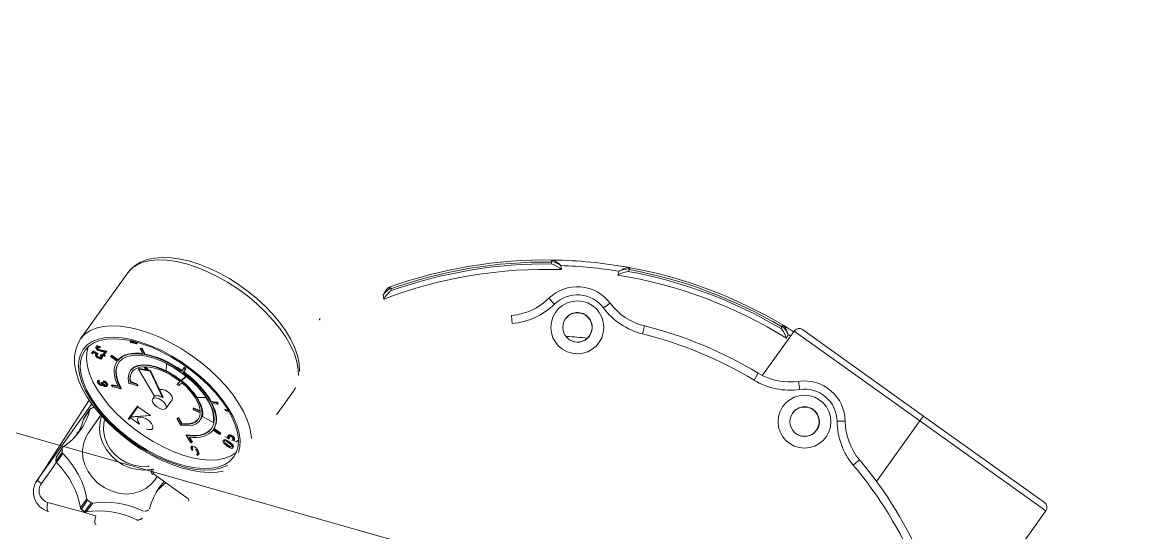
# Model space of a CAD drawing. Header units: millimetres. Extents: x -11451263 to 11578383104, y -507 to 1450429.
# Drawn here: x 12076457.5 to 12076758.8, y 1108247.4 to 1108386.6 of the extents above; entities that cross this region are included whole.
import ezdxf

# ---------------------------------------------------------------- set-up
doc = ezdxf.new("R2010")
doc.units = ezdxf.units.MM
doc.header["$MEASUREMENT"] = 0
doc.layers.get('0').update_dxf_attribs({"linetype": 'CONTINUOUS', "lineweight": 13})
doc.layers.get('Defpoints').update_dxf_attribs({"color": 5, "linetype": 'CONTINUOUS', "lineweight": 13})
doc.layers.add('DO DIEN TICH THONG THUY', color=141, linetype='CONTINUOUS', lineweight=13)
doc.layers.add('SPE-MEP-Plumbing', color=90, linetype='CONTINUOUS', lineweight=0)

# ---------------------------------------------------------------- blocks, each defined once
blk = doc.blocks.new('binh loc cat (bang)')
for p, q in [((304.54, 29.74), (304.7, 30.16)), ((304.7, 30.16), (304.88, 30.56)), ((304.88, 30.56), (305.08, 30.91)), ((305.08, 30.91), (305.29, 31.21)), ((305.29, 31.21), (305.5, 31.45)), ((305.5, 31.45), (305.7, 31.61)), ((305.7, 31.61), (305.88, 31.69)), ((305.88, 31.69), (306.04, 31.68)), ((313.31, 26.54), (304.54, 29.74)), ((298.67, 27.07), (297.51, 0.53)), ((298.6, 26.46), (298.62, 26.49)), ((298.6, 0.93), (298.6, 26.46)), ((298.62, 26.49), (298.7, 26.51)), ((298.7, 26.51), (298.83, 26.53)), ((298.83, 26.53), (299, 26.55)), ((299, 26.55), (299.22, 26.56)), ((299.22, 26.56), (299.47, 26.58)), ((299.47, 26.58), (299.76, 26.59)), ((299.76, 26.59), (300.07, 26.6)), ((300.07, 26.6), (300.06, 22.17)), ((311.37, 24.62), (310, 23.56)), ((312.63, 25.78), (311.37, 24.62)), ((312.58, 22.81), (312.63, 25.78)), ((312.64, 25.82), (312.63, 25.78)), ((312.67, 25.81), (312.63, 25.78)), ((312.66, 25.85), (312.64, 25.82)), ((312.72, 25.85), (312.67, 25.81)), ((312.76, 25.87), (312.72, 25.85)), ((312.81, 25.9), (312.76, 25.87)), ((312.87, 25.91), (312.81, 25.9)), ((312.92, 25.93), (312.87, 25.91)), ((312.98, 25.94), (312.92, 25.93)), ((313.03, 25.94), (312.98, 25.94)), ((313.03, 25.94), (312.98, 22.98)), ((313.03, 26.01), (313.03, 25.98)), ((313.04, 26.01), (313.03, 26.01)), ((313.03, 25.98), (313.03, 25.94)), ((313.17, 25.95), (313.03, 25.94)), ((314.1, 26.01), (313.04, 26.01)), ((313.3, 25.95), (313.17, 25.95)), ((313.44, 25.95), (313.3, 25.95)), ((317.23, 25.11), (313.31, 26.54)), ((313.57, 25.95), (313.44, 25.95)), ((313.7, 25.95), (313.57, 25.95)), ((313.84, 25.95), (313.7, 25.95)), ((313.97, 25.95), (313.84, 25.95)), ((314.11, 25.94), (313.97, 25.95)), ((314.1, 26.01), (314.1, 25.98)), ((314.1, 26.01), (314.1, 26.01)), ((314.1, 25.98), (314.11, 25.94)), ((314.16, 25.94), (314.11, 25.94)), ((314.16, 22.98), (314.11, 25.94)), ((314.22, 25.93), (314.16, 25.94)), ((314.27, 25.91), (314.22, 25.93)), ((314.32, 25.9), (314.27, 25.91)), ((314.37, 25.87), (314.32, 25.9)), ((314.42, 25.85), (314.37, 25.87)), ((314.47, 25.81), (314.42, 25.85)), ((314.5, 25.78), (314.47, 25.81)), ((314.48, 25.85), (314.5, 25.82)), ((314.5, 25.82), (314.5, 25.78)), ((315.77, 24.62), (314.5, 25.78)), ((314.5, 25.78), (314.56, 22.81)), ((317.14, 23.56), (315.77, 24.62)), ((317.23, 25.11), (317.39, 25.53)), ((317.39, 25.53), (317.57, 25.93)), ((317.57, 25.93), (317.77, 26.29)), ((317.77, 26.29), (317.98, 26.59)), ((317.98, 26.59), (318.19, 26.83)), ((318.19, 26.83), (318.39, 26.99)), ((318.39, 26.99), (318.57, 27.06)), ((318.57, 27.06), (318.73, 27.06)), ((300.06, 22.17), (300.06, 19.57)), ((306.98, 21.75), (305.36, 21.01)), ((308.53, 22.6), (306.98, 21.75)), ((310, 23.56), (308.53, 22.6)), ((309.95, 20.59), (311.32, 21.65)), ((311.32, 21.65), (312.58, 22.81)), ((312.98, 22.98), (313.13, 22.98)), ((313.13, 22.98), (313.28, 22.98)), ((313.28, 22.98), (313.42, 22.99)), ((313.42, 22.99), (313.57, 22.99)), ((313.57, 22.99), (313.72, 22.99)), ((313.72, 22.99), (313.86, 22.98)), ((313.86, 22.98), (314.01, 22.98)), ((314.01, 22.98), (314.16, 22.98)), ((315.82, 21.65), (314.56, 22.81)), ((317.19, 20.59), (315.82, 21.65)), ((318.6, 22.6), (317.14, 23.56)), ((320.15, 21.75), (318.6, 22.6)), ((321.78, 21.01), (320.15, 21.75)), ((299.17, 18.29), (299.05, 15.25)), ((299.23, 18.51), (299.12, 15.46)), ((299.18, 18.37), (299.17, 18.32)), ((299.17, 18.32), (299.17, 18.29)), ((299.19, 18.41), (299.18, 18.37)), ((299.21, 18.46), (299.19, 18.41)), ((299.23, 18.51), (299.21, 18.46)), ((299.3, 18.61), (299.23, 18.51)), ((299.23, 18.51), (299.24, 18.55)), ((299.24, 18.55), (299.25, 18.57)), ((299.79, 19.37), (299.25, 18.57)), ((299.36, 18.71), (299.3, 18.61)), ((299.43, 18.81), (299.36, 18.71)), ((299.49, 18.91), (299.43, 18.81)), ((299.56, 19.01), (299.49, 18.91)), ((299.63, 19.11), (299.56, 19.01)), ((299.7, 19.21), (299.63, 19.11)), ((299.77, 19.31), (299.7, 19.21)), ((299.7, 16.34), (299.77, 19.31)), ((299.77, 19.31), (299.78, 19.36)), ((299.8, 19.35), (299.77, 19.31)), ((299.78, 19.36), (299.79, 19.37)), ((299.84, 19.39), (299.8, 19.35)), ((299.88, 19.42), (299.84, 19.39)), ((299.92, 19.45), (299.88, 19.42)), ((299.97, 19.48), (299.92, 19.45)), ((300.02, 19.5), (299.97, 19.48)), ((300.08, 19.52), (300.02, 19.5)), ((300.13, 19.53), (300.07, 16.56)), ((300.13, 19.53), (300.08, 19.52)), ((301.92, 19.9), (300.13, 19.53)), ((300.13, 19.57), (300.14, 19.59)), ((300.13, 19.53), (300.13, 19.57)), ((300.14, 19.59), (300.15, 19.6)), ((303.66, 20.39), (301.92, 19.9)), ((305.36, 21.01), (303.66, 20.39)), ((305.3, 18.04), (306.93, 18.78)), ((306.93, 18.78), (308.48, 19.63)), ((308.48, 19.63), (309.95, 20.59)), ((318.65, 19.63), (317.19, 20.59)), ((320.21, 18.78), (318.65, 19.63)), ((321.84, 18.04), (320.21, 18.78)), ((323.47, 20.39), (321.78, 21.01)), ((325.22, 19.9), (323.47, 20.39)), ((327.01, 19.53), (325.22, 19.9)), ((326.99, 19.6), (327, 19.59)), ((327, 19.59), (327, 19.57)), ((327, 19.57), (327.01, 19.53)), ((327.06, 19.52), (327.01, 19.53)), ((327.11, 19.5), (327.06, 19.52)), ((327.17, 19.48), (327.11, 19.5)), ((327.21, 19.45), (327.17, 19.48)), ((327.26, 19.42), (327.21, 19.45)), ((327.3, 19.39), (327.26, 19.42)), ((327.34, 19.35), (327.3, 19.39)), ((327.37, 19.31), (327.34, 19.35)), ((327.35, 19.37), (327.36, 19.36)), ((327.36, 19.36), (327.37, 19.31)), ((327.44, 19.21), (327.37, 19.31)), ((327.51, 19.11), (327.44, 19.21)), ((327.58, 19.01), (327.51, 19.11)), ((327.65, 18.91), (327.58, 19.01)), ((327.71, 18.81), (327.65, 18.91)), ((327.78, 18.71), (327.71, 18.81)), ((327.84, 18.61), (327.78, 18.71)), ((327.91, 18.51), (327.84, 18.61)), ((327.89, 18.57), (327.9, 18.55)), ((327.9, 18.55), (327.91, 18.51)), ((327.93, 18.46), (327.91, 18.51)), ((327.95, 18.41), (327.93, 18.46)), ((327.96, 18.37), (327.95, 18.41)), ((327.97, 18.32), (327.96, 18.37)), ((327.97, 18.29), (327.97, 18.32)), ((299.61, 13.55), (299.08, 15.08)), ((299.12, 15.46), (299.19, 15.57)), ((299.19, 15.57), (299.26, 15.68)), ((299.26, 15.68), (299.33, 15.79)), ((299.33, 15.79), (299.4, 15.9)), ((299.4, 15.9), (299.47, 16.01)), ((299.47, 16.01), (299.55, 16.12)), ((299.55, 16.12), (299.63, 16.23)), ((299.63, 16.23), (299.7, 16.34)), ((300.07, 16.56), (301.86, 16.92)), ((301.86, 16.92), (303.61, 17.42)), ((303.61, 17.42), (305.3, 18.04)), ((306.71, 15.54), (305.19, 14.28)), ((308.49, 16.52), (306.71, 15.54)), ((310.44, 17.2), (308.49, 16.52)), ((312.51, 17.55), (310.44, 17.2)), ((314.62, 17.55), (312.51, 17.55)), ((316.69, 17.2), (314.62, 17.55)), ((318.65, 16.52), (316.69, 17.2)), ((320.43, 15.54), (318.65, 16.52)), ((321.95, 14.28), (320.43, 15.54)), ((323.53, 17.42), (321.84, 18.04)), ((325.28, 16.92), (323.53, 17.42)), ((327.07, 16.56), (325.28, 16.92)), ((327.43, 16.34), (327.51, 16.23)), ((327.51, 16.23), (327.59, 16.12)), ((327.53, 13.55), (328.06, 15.08)), ((327.59, 16.12), (327.66, 16.01)), ((327.66, 16.01), (327.74, 15.9)), ((327.74, 15.9), (327.81, 15.79)), ((327.81, 15.79), (327.88, 15.68)), ((327.88, 15.68), (327.95, 15.57)), ((327.95, 15.57), (328.02, 15.46)), ((299.99, 11.99), (299.61, 13.55)), ((303.96, 12.79), (303.09, 11.13)), ((305.19, 14.28), (303.96, 12.79)), ((323.18, 12.79), (321.95, 14.28)), ((324.05, 11.13), (323.18, 12.79)), ((327.15, 11.99), (327.53, 13.55)), ((300.21, 10.41), (299.99, 11.99)), ((300.06, 9.96), (300.06, 9.33)), ((300.26, 9.76), (300.1, 8.71)), ((300.29, 8.82), (300.21, 10.41)), ((302.59, 9.35), (302.48, 7.99)), ((303.09, 11.13), (302.59, 9.35)), ((308.96, 8.74), (310.95, 9.33)), ((310.95, 9.33), (313.03, 9.59)), ((313.03, 9.59), (315.14, 9.51)), ((315.14, 9.51), (317.19, 9.08)), ((317.19, 9.08), (319.11, 8.32)), ((324.55, 9.35), (324.05, 11.13)), ((324.66, 7.99), (324.55, 9.35)), ((326.85, 8.82), (326.92, 10.41)), ((327.04, 8.71), (326.87, 9.76)), ((326.92, 10.41), (327.15, 11.99)), ((299.72, 7.15), (299.2, 5.62)), ((300.1, 8.71), (299.72, 7.15)), ((299.99, 5.65), (300.21, 7.23)), ((300.21, 7.23), (300.29, 8.82)), ((302.48, 7.99), (302.48, 2.02)), ((304.24, 5.19), (305.54, 6.63)), ((306.59, 6.18), (305.31, 4.86)), ((305.54, 6.63), (307.13, 7.82)), ((308.13, 7.25), (306.59, 6.18)), ((307.13, 7.82), (308.96, 8.74)), ((309.9, 8.04), (308.13, 7.25)), ((311.8, 8.51), (309.9, 8.04)), ((313.78, 8.64), (311.8, 8.51)), ((315.75, 8.44), (313.78, 8.64)), ((317.63, 7.9), (315.75, 8.44)), ((319.36, 7.04), (317.63, 7.9)), ((319.11, 8.32), (320.82, 7.27)), ((320.85, 5.92), (319.36, 7.04)), ((320.82, 7.27), (322.28, 5.95)), ((322.28, 5.95), (322.44, 6.65)), ((322.44, 6.65), (323.13, 6.94)), ((322.89, 6.4), (322.72, 5.76)), ((323.43, 6.58), (322.89, 6.4)), ((323.13, 6.94), (323.27, 6.84)), ((334.92, 6.66), (323.43, 6.66)), ((324.66, 6.66), (324.66, 7.99)), ((326.92, 7.23), (326.85, 8.82)), ((326.99, 6.66), (326.92, 7.23)), ((327.42, 7.15), (327.04, 8.71)), ((327.57, 6.66), (327.42, 7.15)), ((299.17, 5.48), (299.05, 2.42)), ((299.2, 5.62), (299.08, 2.56)), ((299.08, 2.56), (299.61, 4.09)), ((299.18, 5.58), (299.17, 5.53)), ((299.17, 5.53), (299.17, 5.48)), ((299.2, 5.62), (299.18, 5.58)), ((299.2, 5.62), (299.21, 5.67)), ((299.61, 4.09), (299.99, 5.65)), ((302.75, 2.13), (303.27, 3.57)), ((303.27, 3.57), (304.24, 5.19)), ((304.37, 3.35), (303.98, 2.4)), ((305.31, 4.86), (304.37, 3.35)), ((310.69, 3.16), (307.62, 2.91)), ((313.79, 3.24), (310.69, 3.16)), ((316.88, 3.14), (313.79, 3.24)), ((319.94, 2.86), (316.88, 3.14)), ((320.85, 5.92), (320.89, 5.88)), ((320.89, 5.88), (320.93, 5.85)), ((320.93, 5.85), (320.98, 5.82)), ((320.98, 5.82), (321.03, 5.8)), ((321.03, 5.8), (321.09, 5.79)), ((321.09, 5.79), (321.14, 5.77)), ((321.14, 5.77), (321.2, 5.77)), ((321.2, 5.77), (321.25, 5.76)), ((322.32, 5.91), (322.28, 5.95)), ((322.37, 5.87), (322.32, 5.91)), ((322.42, 5.84), (322.37, 5.87)), ((322.47, 5.81), (322.42, 5.84)), ((322.53, 5.79), (322.47, 5.81)), ((322.59, 5.78), (322.53, 5.79)), ((322.65, 5.77), (322.59, 5.78)), ((322.72, 5.76), (322.65, 5.77)), ((296.44, 0.14), (294.08, -0.96)), ((297.31, 0.02), (294.97, -1.08)), ((299.01, 1.08), (296.44, 0.14)), ((299.9, 0.96), (297.31, 0.02)), ((300.2, 0.73), (297.66, -0.2)), ((301.75, 1.86), (299.01, 1.08)), ((299.19, 2.07), (299.12, 2.18)), ((299.26, 1.96), (299.19, 2.07)), ((299.33, 1.84), (299.26, 1.96)), ((299.4, 1.73), (299.33, 1.84)), ((299.47, 1.62), (299.4, 1.73)), ((299.55, 1.51), (299.47, 1.62)), ((299.63, 1.41), (299.55, 1.51)), ((299.7, 1.3), (299.63, 1.41)), ((302.71, 1.73), (299.9, 0.96)), ((302.94, 1.48), (300.2, 0.73)), ((304.63, 2.47), (301.75, 1.86)), ((305.69, 2.32), (302.71, 1.73)), ((305.86, 2.06), (302.94, 1.48)), ((307.62, 2.91), (304.63, 2.47)), ((308.79, 2.72), (305.69, 2.32)), ((308.89, 2.45), (305.86, 2.06)), ((311.97, 2.92), (308.79, 2.72)), ((312, 2.64), (308.89, 2.45)), ((315.17, 2.92), (311.97, 2.92)), ((315.14, 2.64), (312, 2.64)), ((318.25, 2.45), (315.14, 2.64)), ((318.35, 2.72), (315.17, 2.92)), ((321.28, 2.06), (318.25, 2.45)), ((321.45, 2.32), (318.35, 2.72)), ((322.93, 2.39), (319.94, 2.86)), ((324.2, 1.48), (321.28, 2.06)), ((324.43, 1.73), (321.45, 2.32)), ((325.8, 1.76), (322.93, 2.39)), ((326.94, 0.73), (324.2, 1.48)), ((327.24, 0.96), (324.43, 1.73)), ((328.52, 0.95), (325.8, 1.76)), ((329.48, -0.2), (326.94, 0.73)), ((329.83, 0.02), (327.24, 0.96)), ((331.07, -0.02), (328.52, 0.95)), ((332.17, -1.08), (329.83, 0.02)), ((291.95, -2.22), (290.08, -3.63)), ((292.93, -2.31), (291.21, -3.67)), ((293.38, -2.48), (291.7, -3.8)), ((294.08, -0.96), (291.95, -2.22)), ((294.97, -1.08), (292.93, -2.31)), ((295.38, -1.27), (293.38, -2.48)), ((297.66, -0.2), (295.38, -1.27)), ((300.2, -2.16), (297.66, -3.08)), ((302.94, -1.4), (300.2, -2.16)), ((305.86, -0.82), (302.94, -1.4)), ((308.89, -0.43), (305.86, -0.82)), ((312, -0.24), (308.89, -0.43)), ((309.13, -1.4), (309.13, -5.83)), ((309.3, -1.48), (309.3, -2.09)), ((312.36, -2.09), (309.3, -2.09)), ((313.47, -5.75), (309.3, -2.23)), ((309.3, -2.23), (309.3, -5.75)), ((313.36, -5.75), (309.3, -2.33)), ((311.17, -2.96), (311.1, -3.22)), ((311.17, -2.86), (311.12, -3.36)), ((311.61, -2.42), (311.17, -2.86)), ((311.61, -2.51), (311.17, -2.96)), ((312.36, -2.09), (311.61, -2.42)), ((312.36, -2.19), (311.61, -2.51)), ((315.14, -0.24), (312, -0.24)), ((312.36, -2.09), (312.36, -2.19)), ((315.53, -2.42), (314.78, -2.09)), ((314.78, -2.09), (314.78, -2.19)), ((315.53, -2.51), (314.78, -2.19)), ((318.25, -0.43), (315.14, -0.24)), ((315.97, -2.86), (315.53, -2.42)), ((315.97, -2.96), (315.53, -2.51)), ((316.01, -3.36), (315.97, -2.86)), ((316.04, -3.22), (315.97, -2.96)), ((321.28, -0.82), (318.25, -0.43)), ((324.2, -1.4), (321.28, -0.82)), ((326.94, -2.16), (324.2, -1.4)), ((329.48, -3.08), (326.94, -2.16)), ((331.76, -1.27), (329.48, -0.2)), ((333.39, -1.14), (331.07, -0.02)), ((333.76, -2.48), (331.76, -1.27)), ((334.21, -2.31), (332.17, -1.08)), ((335.47, -2.41), (333.39, -1.14)), ((335.44, -3.8), (333.76, -2.48)), ((335.93, -3.67), (334.21, -2.31)), ((337.25, -3.8), (335.47, -2.41)), ((288.51, -5.18), (287.28, -6.84)), ((290.08, -3.63), (288.51, -5.18)), ((289.85, -5.11), (288.86, -6.64)), ((290.36, -5.22), (289.4, -6.71)), ((291.21, -3.67), (289.85, -5.11)), ((291.7, -3.8), (290.36, -5.22)), ((293.38, -5.36), (291.7, -6.68)), ((295.38, -4.15), (293.38, -5.36)), ((297.66, -3.08), (295.38, -4.15)), ((296.34, -4.94), (296.42, -4.81)), ((296.38, -5.12), (296.34, -4.94)), ((296.34, -4.97), (296.34, -5.21)), ((296.38, -5.31), (296.35, -5.19)), ((296.54, -5.28), (296.38, -5.12)), ((296.54, -5.48), (296.38, -5.31)), ((296.42, -4.81), (296.58, -4.69)), ((296.72, -5.18), (296.54, -5.28)), ((296.54, -5.28), (296.54, -5.48)), ((296.72, -5.38), (296.54, -5.48)), ((296.68, -4.89), (296.63, -5.01)), ((296.63, -5.01), (296.72, -5.18)), ((296.81, -4.79), (296.68, -4.89)), ((296.81, -4.99), (296.68, -5.08)), ((296.72, -5.18), (296.72, -5.38)), ((296.81, -4.79), (296.81, -4.99)), ((297.41, -5.19), (297.67, -4.97)), ((297.64, -5.29), (297.41, -5.19)), ((297.41, -5.19), (297.41, -5.38)), ((297.64, -5.48), (297.41, -5.38)), ((297.57, -5.84), (297.75, -5.74)), ((297.66, -4.78), (297.58, -4.73)), ((297.58, -4.73), (297.58, -4.93)), ((297.64, -5.29), (297.64, -5.48)), ((297.7, -4.84), (297.66, -4.78)), ((297.67, -4.97), (297.7, -4.84)), ((297.75, -5.74), (298.01, -5.79)), ((297.76, -4.63), (297.9, -4.71)), ((297.9, -4.71), (297.98, -4.81)), ((297.98, -4.9), (297.98, -4.98)), ((297.98, -4.98), (298.21, -4.94)), ((297.99, -4.97), (297.99, -4.87)), ((298.01, -5.79), (298.22, -5.8)), ((298.21, -4.94), (298.39, -4.94)), ((298.22, -5.8), (298.5, -5.75)), ((298.39, -4.94), (298.7, -4.99)), ((298.5, -5.75), (298.69, -5.67)), ((298.69, -5.67), (298.86, -5.54)), ((298.7, -4.99), (298.91, -5.06)), ((298.88, -5.27), (298.74, -5.17)), ((298.74, -5.17), (298.74, -5.36)), ((298.86, -5.54), (298.93, -5.39)), ((298.93, -5.39), (298.88, -5.27)), ((298.91, -5.06), (299.15, -5.25)), ((299.11, -5.64), (298.91, -5.78)), ((298.91, -5.78), (298.91, -5.97)), ((299.11, -5.83), (298.91, -5.97)), ((299.21, -5.47), (299.11, -5.64)), ((299.21, -5.66), (299.11, -5.83)), ((299.15, -5.25), (299.21, -5.47)), ((299.2, -5.61), (299.21, -5.66)), ((309.13, -5.83), (309.13, -5.93)), ((309.3, -5.75), (313.47, -5.75)), ((311.12, -3.36), (311.47, -3.83)), ((311.47, -3.83), (312.16, -4.19)), ((312.16, -4.19), (313.07, -4.38)), ((313.07, -4.38), (314.07, -4.38)), ((314.07, -4.38), (314.98, -4.19)), ((314.98, -4.19), (315.67, -3.83)), ((315.67, -3.83), (316.01, -3.36)), ((327.45, -5.26), (327.51, -4.99)), ((327.54, -5.39), (327.45, -5.26)), ((327.45, -5.46), (327.47, -5.38)), ((327.54, -5.59), (327.45, -5.46)), ((327.51, -4.99), (328.16, -4.56)), ((327.7, -5.5), (327.54, -5.39)), ((327.7, -5.7), (327.54, -5.59)), ((327.83, -4.99), (327.76, -5.2)), ((327.76, -5.2), (327.82, -5.31)), ((327.83, -5.19), (327.78, -5.35)), ((327.82, -5.31), (327.94, -5.4)), ((328.35, -4.66), (327.83, -4.99)), ((328.35, -4.85), (327.83, -5.19)), ((328.79, -5.45), (329.18, -5.33)), ((329.18, -5.33), (329.44, -5.22)), ((329.44, -5.22), (329.95, -4.88)), ((331.76, -4.15), (329.48, -3.08)), ((330.27, -4.87), (329.64, -5.32)), ((330.27, -5.07), (329.64, -5.51)), ((329.97, -4.56), (329.85, -4.47)), ((329.97, -4.76), (329.85, -4.67)), ((329.95, -4.88), (330.02, -4.67)), ((330.02, -4.67), (329.97, -4.56)), ((329.98, -4.79), (329.97, -4.76)), ((330.07, -4.36), (330.23, -4.47)), ((330.23, -4.47), (330.32, -4.6)), ((330.32, -4.6), (330.27, -4.87)), ((330.31, -4.88), (330.27, -5.07)), ((333.76, -5.36), (331.76, -4.15)), ((335.44, -6.68), (333.76, -5.36)), ((336.77, -5.22), (335.44, -3.8)), ((337.29, -5.11), (335.93, -3.67)), ((337.74, -6.71), (336.77, -5.22)), ((338.4, -4.96), (337.25, -3.8)), ((338.28, -6.64), (337.29, -5.11)), ((286.42, -8.59), (285.95, -10.36)), ((287.28, -6.84), (286.42, -8.59)), ((288.26, -8.21), (288.06, -9.81)), ((288.86, -6.64), (288.26, -8.21)), ((288.81, -8.25), (288.61, -9.81)), ((289.4, -6.71), (288.81, -8.25)), ((290.36, -8.1), (289.4, -9.59)), ((291.7, -6.68), (290.36, -8.1)), ((299.15, -8.94), (298.55, -9.62)), ((299.68, -9.02), (298.74, -10.19)), ((299.87, -8.29), (299.15, -8.94)), ((300.99, -7.95), (299.68, -9.02)), ((300.99, -8.14), (299.68, -9.22)), ((300.71, -7.67), (299.87, -8.29)), ((300.08, -6.31), (300.48, -6.12)), ((301.66, -7.1), (300.08, -6.31)), ((300.08, -6.31), (300.08, -6.51)), ((301.48, -7.2), (300.08, -6.51)), ((300.48, -6.12), (302.04, -6.89)), ((301.66, -7.1), (300.71, -7.67)), ((302.63, -6.99), (300.99, -7.95)), ((302.63, -7.18), (300.99, -8.14)), ((302.06, -6.88), (302.04, -6.89)), ((302.09, -6.87), (302.06, -6.88)), ((302.11, -6.86), (302.09, -6.87)), ((302.14, -6.84), (302.11, -6.86)), ((302.16, -6.83), (302.14, -6.84)), ((302.19, -6.82), (302.16, -6.83)), ((302.21, -6.81), (302.19, -6.82)), ((302.24, -6.79), (302.21, -6.81)), ((302.63, -6.99), (302.24, -6.79)), ((302.63, -6.99), (302.63, -7.18)), ((312, -9.03), (311.52, -9.39)), ((312.72, -8.79), (312, -9.03)), ((313.57, -8.7), (312.72, -8.79)), ((314.42, -8.79), (313.57, -8.7)), ((315.14, -9.03), (314.42, -8.79)), ((315.62, -9.39), (315.14, -9.03)), ((321.45, -8.6), (319.8, -9.34)), ((320.17, -9.55), (321.83, -8.8)), ((320.17, -9.74), (321.83, -8.99)), ((321.44, -8.59), (321.84, -8.4)), ((321.44, -8.59), (321.44, -8.59)), ((321.44, -8.59), (321.44, -8.59)), ((321.45, -8.6), (321.44, -8.59)), ((321.45, -8.6), (321.45, -8.6)), ((321.45, -8.6), (321.45, -8.6)), ((321.45, -8.6), (321.45, -8.6)), ((321.45, -8.6), (321.45, -8.6)), ((321.45, -8.6), (321.45, -8.6)), ((322.73, -9.37), (321.83, -8.8)), ((322.73, -9.57), (321.83, -8.99)), ((323.21, -9.23), (321.84, -8.4)), ((324.59, -7.03), (324.98, -6.83)), ((326.22, -7.99), (324.59, -7.03)), ((324.59, -7.03), (324.59, -7.22)), ((326.22, -8.19), (324.59, -7.22)), ((324.98, -6.83), (326.63, -6.09)), ((327, -6.3), (325.37, -7.04)), ((326.33, -7.61), (325.37, -7.04)), ((327, -6.49), (325.56, -7.14)), ((327.51, -9.08), (326.22, -7.99)), ((327.51, -9.27), (326.22, -8.19)), ((327.18, -8.22), (326.33, -7.61)), ((326.63, -6.09), (327, -6.3)), ((327.92, -8.87), (327.18, -8.22)), ((328.53, -9.55), (327.92, -8.87)), ((336.77, -8.1), (335.44, -6.68)), ((337.74, -9.59), (336.77, -8.1)), ((338.33, -8.25), (337.74, -6.71)), ((338.47, -7.04), (338.28, -6.64)), ((338.53, -9.81), (338.33, -8.25)), ((285.95, -10.36), (285.84, -11.73)), ((286.03, -13.37), (285.84, -11.73)), ((285.84, -11.73), (285.84, -33.83)), ((288.06, -9.81), (288.26, -11.41)), ((288.26, -11.41), (288.86, -12.98)), ((288.61, -9.81), (288.81, -11.37)), ((288.81, -11.13), (288.78, -11.25)), ((289.4, -9.59), (288.81, -11.13)), ((288.81, -11.37), (289.4, -12.91)), ((290.57, -10.26), (290.88, -10.26)), ((290.57, -10.88), (290.57, -10.26)), ((292.09, -11.04), (290.57, -10.88)), ((290.57, -10.88), (290.57, -11.07)), ((292.09, -11.23), (290.57, -11.07)), ((290.57, -12.19), (290.81, -12.03)), ((290.81, -12.03), (291.08, -11.96)), ((290.88, -10.26), (290.88, -10.77)), ((290.88, -10.77), (291.68, -10.86)), ((291.08, -11.96), (291.39, -11.93)), ((291.62, -10.68), (291.71, -10.47)), ((291.63, -10.76), (291.62, -10.68)), ((291.68, -10.86), (291.63, -10.76)), ((291.71, -10.47), (291.98, -10.3)), ((291.96, -10.58), (291.93, -10.7)), ((291.93, -10.7), (291.99, -10.89)), ((291.96, -10.77), (291.93, -10.89)), ((292.06, -10.47), (291.96, -10.58)), ((292.06, -10.66), (291.96, -10.77)), ((291.98, -10.3), (292.28, -10.22)), ((291.99, -10.89), (292.09, -11.04)), ((292.3, -10.37), (292.06, -10.47)), ((292.3, -10.56), (292.06, -10.66)), ((292.09, -11.04), (292.09, -11.23)), ((292.28, -10.22), (292.61, -10.2)), ((292.6, -10.34), (292.3, -10.37)), ((292.6, -10.53), (292.3, -10.56)), ((292.86, -10.36), (292.6, -10.34)), ((292.6, -10.34), (292.6, -10.53)), ((292.61, -10.2), (293.07, -10.25)), ((292.83, -11.06), (293.07, -11.01)), ((292.83, -11.19), (292.83, -11.06)), ((293.12, -11.15), (292.83, -11.19)), ((292.83, -11.19), (292.83, -11.38)), ((293.12, -11.34), (292.83, -11.38)), ((293.09, -10.42), (292.86, -10.36)), ((293.06, -11.54), (293.19, -11.41)), ((293.06, -11.54), (293.06, -11.74)), ((293.9, -11.72), (293.06, -11.54)), ((293.9, -11.91), (293.06, -11.74)), ((293.07, -10.25), (293.45, -10.39)), ((293.07, -11.01), (293.26, -10.92)), ((293.3, -10.56), (293.09, -10.42)), ((293.38, -11.07), (293.12, -11.15)), ((293.38, -11.26), (293.12, -11.34)), ((293.19, -11.41), (293.99, -11.61)), ((293.26, -10.92), (293.34, -10.82)), ((293.29, -12.62), (293.29, -11.91)), ((293.29, -11.91), (293.6, -11.91)), ((293.37, -10.72), (293.3, -10.56)), ((293.34, -10.82), (293.37, -10.72)), ((293.61, -10.92), (293.38, -11.07)), ((293.61, -11.11), (293.38, -11.26)), ((293.45, -10.39), (293.63, -10.55)), ((293.6, -11.91), (293.6, -12.94)), ((293.68, -10.73), (293.61, -10.92)), ((293.68, -10.92), (293.61, -11.11)), ((293.63, -10.55), (293.68, -10.73)), ((293.99, -11.61), (293.9, -11.72)), ((293.9, -11.72), (293.9, -11.91)), ((293.99, -11.81), (293.9, -11.91)), ((293.99, -11.61), (293.99, -11.81)), ((297.55, -11.8), (297.49, -12.54)), ((297.75, -11.06), (297.55, -11.8)), ((298.08, -10.33), (297.75, -11.06)), ((298.19, -11.42), (298.04, -12.68)), ((298.19, -11.62), (298.04, -12.69)), ((298.55, -9.62), (298.08, -10.33)), ((298.74, -10.19), (298.19, -11.42)), ((298.74, -10.39), (298.19, -11.62)), ((299.68, -9.22), (298.74, -10.39)), ((302.09, -11.51), (301.92, -12.59)), ((302.66, -10.46), (302.09, -11.51)), ((302.52, -12.04), (302.49, -12.77)), ((302.73, -11.32), (302.52, -12.04)), ((302.73, -11.51), (302.52, -12.23)), ((303.6, -9.49), (302.66, -10.46)), ((303.13, -10.62), (302.73, -11.32)), ((303.13, -10.82), (302.73, -11.51)), ((303.71, -9.96), (303.13, -10.62)), ((303.71, -10.15), (303.13, -10.82)), ((311.36, -10.7), (303.5, -14.17)), ((304.08, -9.63), (303.6, -9.49)), ((303.71, -9.96), (305.63, -10.51)), ((303.71, -9.96), (303.71, -10.15)), ((303.71, -10.15), (305.63, -10.71)), ((303.99, -9.7), (303.98, -9.71)), ((305.91, -10.27), (303.98, -9.71)), ((304, -9.69), (303.99, -9.7)), ((304.01, -9.68), (304, -9.69)), ((304.03, -9.67), (304.01, -9.68)), ((304.04, -9.66), (304.03, -9.67)), ((304.05, -9.65), (304.04, -9.66)), ((304.06, -9.64), (304.05, -9.65)), ((304.08, -9.63), (304.06, -9.64)), ((304.08, -9.63), (304.08, -9.74)), ((305.63, -10.51), (305.91, -10.27)), ((305.63, -10.71), (305.91, -10.47)), ((305.63, -10.51), (305.63, -10.71)), ((305.91, -10.27), (305.91, -10.47)), ((313.34, -11.68), (306.38, -15.61)), ((313.34, -11.87), (306.38, -15.8)), ((311.52, -9.39), (311.35, -9.81)), ((311.35, -9.81), (311.52, -10.23)), ((311.35, -9.81), (311.35, -10.7)), ((311.36, -10.7), (311.43, -10.88)), ((311.43, -10.88), (311.57, -11.06)), ((311.52, -10.23), (312, -10.59)), ((311.57, -11.06), (311.76, -11.22)), ((311.76, -11.22), (312, -11.36)), ((312, -10.59), (312.72, -10.84)), ((312, -11.36), (312.29, -11.48)), ((312.29, -11.48), (312.61, -11.58)), ((312.61, -11.58), (312.97, -11.65)), ((312.72, -10.84), (313.57, -10.92)), ((312.97, -11.65), (313.34, -11.68)), ((313.34, -11.68), (313.34, -11.87)), ((313.57, -10.92), (314.42, -10.84)), ((314.42, -10.84), (315.14, -10.59)), ((315.14, -10.59), (315.62, -10.23)), ((315.79, -9.81), (315.62, -9.39)), ((315.62, -10.23), (315.79, -9.81)), ((315.79, -12.69), (315.79, -9.81)), ((319.8, -9.34), (320.17, -9.55)), ((319.8, -9.53), (320.17, -9.74)), ((323.47, -10), (322.73, -9.37)), ((323.47, -10.19), (322.73, -9.57)), ((324.25, -10.18), (323.21, -9.23)), ((324.04, -10.67), (323.47, -10)), ((324.04, -10.86), (323.47, -10.19)), ((324.43, -11.37), (324.04, -10.67)), ((324.43, -11.56), (324.04, -10.86)), ((324.93, -11.21), (324.25, -10.18)), ((324.63, -12.09), (324.43, -11.37)), ((324.63, -12.28), (324.43, -11.56)), ((325.21, -12.28), (324.93, -11.21)), ((328.43, -10.25), (327.51, -9.08)), ((328.43, -10.44), (327.51, -9.27)), ((328.96, -11.48), (328.43, -10.25)), ((328.96, -11.67), (328.43, -10.44)), ((329.01, -10.25), (328.53, -9.55)), ((329.09, -12.74), (328.96, -11.48)), ((329.1, -12.69), (328.96, -11.67)), ((329.36, -10.98), (329.01, -10.25)), ((329.58, -11.71), (329.36, -10.98)), ((329.65, -12.46), (329.58, -11.71)), ((333.58, -11.74), (333.6, -11.6)), ((333.63, -11.87), (333.58, -11.74)), ((333.63, -12.07), (333.58, -11.93)), ((333.6, -11.6), (333.7, -11.47)), ((333.77, -12), (333.63, -11.87)), ((333.7, -11.47), (334.09, -11.28)), ((334.21, -12.16), (333.77, -12)), ((333.92, -11.82), (333.9, -11.92)), ((334.01, -11.72), (333.92, -11.82)), ((334.34, -11.58), (334.01, -11.72)), ((334.09, -11.28), (335.16, -11.15)), ((335.18, -11.49), (334.34, -11.58)), ((335.16, -11.15), (336.25, -11.21)), ((336.04, -11.52), (335.18, -11.49)), ((335.29, -12.08), (336.13, -11.98)), ((336.24, -11.56), (336.04, -11.52)), ((336.13, -11.98), (336.46, -11.84)), ((336.4, -11.63), (336.24, -11.56)), ((336.25, -11.21), (336.5, -11.27)), ((336.77, -11.89), (336.38, -12.09)), ((336.52, -11.73), (336.4, -11.63)), ((336.46, -11.84), (336.55, -11.75)), ((336.5, -11.27), (336.7, -11.37)), ((336.57, -11.83), (336.52, -11.73)), ((336.55, -11.75), (336.57, -11.64)), ((336.7, -11.37), (336.84, -11.49)), ((336.87, -11.76), (336.77, -11.89)), ((336.87, -11.95), (336.77, -12.08)), ((336.84, -11.49), (336.89, -11.62)), ((336.89, -11.62), (336.87, -11.76)), ((336.89, -11.81), (336.87, -11.95)), ((338.33, -11.13), (337.74, -9.59)), ((337.74, -12.91), (338.33, -11.37)), ((338.28, -12.98), (338.85, -11.54)), ((338.33, -11.37), (338.53, -9.81)), ((338.36, -11.25), (338.33, -11.13)), ((286.62, -14.99), (286.03, -13.37)), ((287.57, -16.56), (286.62, -14.99)), ((288.86, -12.98), (289.85, -14.51)), ((289.4, -12.91), (290.36, -14.4)), ((289.85, -14.51), (291.21, -15.96)), ((290.36, -14.4), (291.7, -15.82)), ((290.49, -12.39), (290.57, -12.19)), ((290.55, -12.56), (290.49, -12.39)), ((290.55, -12.75), (290.49, -12.58)), ((290.72, -12.71), (290.55, -12.56)), ((290.72, -12.9), (290.55, -12.75)), ((291.08, -12.84), (290.72, -12.71)), ((291.08, -13.03), (290.72, -12.9)), ((290.84, -12.29), (290.8, -12.4)), ((290.8, -12.4), (290.86, -12.55)), ((290.94, -12.19), (290.84, -12.29)), ((290.86, -12.55), (291.05, -12.67)), ((291.15, -12.1), (290.94, -12.19)), ((291.05, -12.67), (291.27, -12.72)), ((291.5, -12.88), (291.08, -12.84)), ((291.5, -13.07), (291.08, -13.03)), ((291.42, -12.07), (291.15, -12.1)), ((291.27, -12.72), (291.5, -12.75)), ((291.42, -12.07), (291.42, -12.26)), ((291.5, -12.75), (291.5, -12.88)), ((291.5, -12.88), (291.5, -13.07)), ((293.6, -12.94), (292.35, -12.35)), ((292.35, -12.35), (292.35, -12.54)), ((293.6, -13.13), (292.35, -12.54)), ((292.48, -12.24), (293.29, -12.62)), ((293.6, -12.94), (293.6, -13.13)), ((295.28, -12.81), (295.28, -12.54)), ((295.28, -12.54), (297.49, -12.54)), ((297.5, -12.82), (295.28, -12.81)), ((295.28, -12.81), (295.28, -13.01)), ((297.5, -13.01), (295.28, -13.01)), ((297.5, -12.82), (297.63, -13.56)), ((297.5, -12.82), (297.5, -13.01)), ((297.5, -13.01), (297.63, -13.76)), ((297.63, -13.56), (297.89, -14.3)), ((297.63, -13.76), (297.89, -14.49)), ((297.89, -14.3), (298.29, -15.02)), ((297.89, -14.49), (298.29, -15.21)), ((298.04, -12.68), (298.31, -13.93)), ((298.29, -15.02), (298.83, -15.71)), ((298.31, -13.93), (298.97, -15.15)), ((301.92, -12.59), (302.16, -13.66)), ((301.92, -12.69), (301.92, -12.78)), ((301.92, -12.78), (302.16, -13.85)), ((302.16, -13.66), (302.78, -14.7)), ((302.16, -13.85), (302.78, -14.89)), ((302.52, -12.23), (302.48, -12.69)), ((302.49, -12.77), (302.66, -13.49)), ((302.66, -13.49), (303.01, -14.2)), ((302.78, -14.7), (303.78, -15.66)), ((302.78, -14.89), (303.78, -15.85)), ((303.01, -14.2), (303.54, -14.87)), ((303.5, -14.17), (306.38, -15.61)), ((303.5, -14.17), (303.5, -14.37)), ((303.5, -14.37), (306.38, -15.8)), ((303.54, -14.87), (304.25, -15.51)), ((311.42, -12.96), (311.52, -13.12)), ((311.52, -13.12), (312, -13.48)), ((312, -13.48), (312.72, -13.72)), ((312.72, -13.72), (313.57, -13.8)), ((313.57, -13.8), (314.42, -13.72)), ((314.42, -13.72), (315.14, -13.48)), ((315.14, -13.48), (315.62, -13.12)), ((315.62, -13.12), (315.79, -12.69)), ((322.03, -13.84), (321.83, -14.1)), ((321.83, -14.1), (323.91, -14.5)), ((321.83, -14.1), (321.83, -14.29)), ((321.83, -14.29), (323.78, -14.67)), ((324.1, -14.24), (322.03, -13.84)), ((323.3, -15.16), (323.91, -14.5)), ((323.67, -15.4), (324.57, -14.41)), ((323.67, -15.59), (324.57, -14.61)), ((324.1, -14.24), (324.47, -13.54)), ((324.14, -15.19), (324.57, -14.73)), ((324.47, -13.54), (324.64, -12.82)), ((324.57, -14.41), (325.09, -13.36)), ((324.57, -14.61), (325.09, -13.56)), ((324.57, -14.73), (324.91, -14.25)), ((324.64, -12.82), (324.63, -12.09)), ((324.66, -12.69), (324.63, -12.28)), ((324.91, -14.25), (325.17, -13.75)), ((325.09, -13.36), (325.21, -12.28)), ((325.09, -13.56), (325.22, -12.69)), ((325.17, -13.75), (328.52, -14.14)), ((327.74, -15.39), (328.19, -14.77)), ((327.74, -15.59), (328.19, -14.97)), ((328.13, -15.2), (328.81, -13.99)), ((328.19, -14.77), (328.52, -14.14)), ((328.19, -14.97), (328.52, -14.33)), ((328.38, -15.64), (328.9, -14.94)), ((328.52, -14.14), (328.52, -14.33)), ((328.81, -13.99), (329.09, -12.74)), ((328.9, -14.94), (329.28, -14.22)), ((328.9, -15.13), (329.28, -14.41)), ((329.28, -14.22), (329.53, -13.48)), ((329.28, -14.41), (329.53, -13.67)), ((329.53, -13.48), (329.65, -12.74)), ((329.53, -13.67), (329.65, -12.93)), ((329.65, -12.46), (331.87, -12.51)), ((331.85, -12.78), (329.65, -12.74)), ((329.65, -12.74), (329.65, -12.93)), ((331.85, -12.97), (329.65, -12.93)), ((331.87, -12.51), (331.85, -12.78)), ((331.87, -12.7), (331.85, -12.97)), ((334.23, -12.98), (333.37, -12.8)), ((333.77, -12.19), (333.63, -12.07)), ((334.21, -12.35), (333.77, -12.19)), ((333.82, -13.51), (333.87, -13.31)), ((333.91, -13.7), (333.82, -13.51)), ((333.91, -13.89), (333.82, -13.71)), ((333.87, -13.31), (334.09, -13.15)), ((334.12, -13.86), (333.91, -13.7)), ((334.12, -14.06), (333.91, -13.89)), ((334.09, -13.15), (334.35, -13.05)), ((334.53, -13.99), (334.12, -13.86)), ((334.53, -14.19), (334.12, -14.06)), ((334.16, -13.4), (334.15, -13.51)), ((334.15, -13.51), (334.25, -13.68)), ((334.24, -13.3), (334.16, -13.4)), ((334.24, -13.49), (334.18, -13.57)), ((335.31, -12.23), (334.21, -12.16)), ((335.31, -12.42), (334.21, -12.35)), ((334.35, -12.83), (334.23, -12.98)), ((334.42, -13.2), (334.24, -13.3)), ((334.42, -13.39), (334.24, -13.49)), ((334.25, -13.68), (334.48, -13.81)), ((334.35, -13.05), (334.65, -13)), ((334.67, -13.14), (334.42, -13.2)), ((334.67, -13.33), (334.42, -13.39)), ((334.48, -13.81), (334.73, -13.87)), ((334.49, -12.05), (334.94, -12.09)), ((335.01, -14.03), (334.53, -13.99)), ((335.01, -14.22), (334.53, -14.19)), ((334.73, -13.87), (335.01, -13.88)), ((334.94, -12.09), (335.29, -12.08)), ((335.01, -13.88), (335.32, -13.84)), ((335.36, -13.99), (335.01, -14.03)), ((335.36, -14.18), (335.01, -14.22)), ((336.38, -12.09), (335.31, -12.23)), ((336.38, -12.28), (335.31, -12.42)), ((335.32, -13.84), (335.55, -13.73)), ((335.66, -13.9), (335.36, -13.99)), ((335.66, -14.09), (335.36, -14.18)), ((335.56, -13.28), (335.44, -13.14)), ((335.56, -13.47), (335.44, -13.33)), ((335.44, -15.82), (336.77, -14.4)), ((335.55, -13.73), (335.64, -13.61)), ((335.65, -13.48), (335.56, -13.28)), ((335.65, -13.67), (335.56, -13.47)), ((335.64, -13.61), (335.65, -13.48)), ((335.92, -13.71), (335.66, -13.9)), ((335.92, -13.91), (335.66, -14.09)), ((335.89, -13.31), (335.95, -13.41)), ((335.98, -13.49), (335.92, -13.71)), ((335.98, -13.68), (335.92, -13.91)), ((335.93, -15.96), (337.29, -14.51)), ((335.95, -13.41), (335.98, -13.49)), ((336.73, -13.56), (335.98, -13.51)), ((336.77, -12.08), (336.38, -12.28)), ((336.81, -14.09), (336.73, -13.56)), ((336.77, -14.4), (337.74, -12.91)), ((337.01, -14.09), (336.81, -14.09)), ((337.29, -14.51), (338.28, -12.98)), ((288.9, -18.06), (287.57, -16.56)), ((290.57, -19.48), (288.9, -18.06)), ((291.21, -15.96), (292.93, -17.31)), ((291.7, -15.82), (293.38, -17.14)), ((292.93, -17.31), (294.97, -18.54)), ((293.38, -17.14), (295.38, -18.35)), ((298.29, -15.21), (298.83, -15.9)), ((298.83, -15.71), (299.48, -16.38)), ((298.83, -15.9), (299.48, -16.57)), ((298.97, -15.15), (300.02, -16.3)), ((299.48, -16.38), (300.26, -17.02)), ((299.48, -16.57), (300.26, -17.21)), ((300.02, -16.3), (301.43, -17.34)), ((300.26, -17.02), (301.16, -17.61)), ((300.26, -17.21), (301.16, -17.81)), ((301.16, -17.61), (302.16, -18.17)), ((301.16, -17.81), (301.97, -18.26)), ((301.43, -17.34), (303.16, -18.26)), ((303.78, -15.66), (305.12, -16.51)), ((303.78, -15.85), (305.12, -16.7)), ((305.18, -15.21), (304.25, -15.51)), ((304.56, -15.74), (305.59, -15.41)), ((304.56, -15.74), (305.49, -16.3)), ((304.75, -15.87), (305.82, -15.52)), ((305.12, -16.51), (306.75, -17.22)), ((305.12, -16.7), (306.75, -17.41)), ((305.49, -16.3), (306.55, -16.79)), ((306.38, -15.61), (306.38, -15.8)), ((306.55, -16.79), (307.73, -17.22)), ((306.75, -17.22), (308.62, -17.77)), ((306.75, -17.41), (308.62, -17.96)), ((307.73, -17.22), (309.02, -17.56)), ((308.62, -17.77), (310.65, -18.14)), ((308.62, -17.96), (309.86, -18.21)), ((309.02, -17.56), (310.38, -17.81)), ((310.38, -17.81), (311.8, -17.97)), ((311.8, -17.97), (313.24, -18.04)), ((313.24, -18.04), (314.7, -18.02)), ((315.02, -16.88), (314.47, -16.91)), ((314.47, -16.91), (314.7, -18.02)), ((314.47, -16.91), (314.47, -17.1)), ((314.47, -17.1), (314.66, -18.02)), ((314.95, -18.28), (317.07, -18.05)), ((315.25, -17.98), (315.02, -16.88)), ((315.25, -17.98), (316.67, -17.83)), ((316.67, -17.83), (318.03, -17.58)), ((317.07, -18.05), (319.06, -17.63)), ((318.01, -18), (317.24, -18.14)), ((318.76, -17.84), (318.01, -18)), ((318.03, -17.58), (319.32, -17.24)), ((319.48, -17.65), (318.76, -17.84)), ((319.06, -17.63), (320.87, -17.04)), ((319.32, -17.24), (320.52, -16.82)), ((320.17, -17.43), (319.48, -17.65)), ((320.83, -17.19), (320.17, -17.43)), ((320.52, -16.82), (321.59, -16.33)), ((320.83, -17.19), (322.95, -18.55)), ((320.87, -17.04), (322.42, -16.28)), ((320.92, -17.16), (321.69, -16.83)), ((320.92, -17.16), (320.92, -17.25)), ((320.92, -17.16), (323.04, -18.51)), ((321.59, -16.33), (322.52, -15.78)), ((321.69, -16.83), (322.41, -16.46)), ((322.41, -16.46), (323.06, -16.06)), ((322.42, -16.28), (323.67, -15.4)), ((322.52, -15.78), (323.3, -15.16)), ((323.06, -16.06), (323.64, -15.64)), ((323.17, -15.99), (323.67, -15.59)), ((323.64, -15.64), (324.14, -15.19)), ((323.9, -18.3), (325.64, -17.39)), ((324.03, -18.09), (324.96, -17.61)), ((324.96, -17.61), (325.79, -17.11)), ((325.1, -18.11), (326.09, -17.55)), ((325.28, -18.2), (326.09, -17.74)), ((325.64, -17.39), (327.06, -16.35)), ((325.79, -17.11), (326.54, -16.56)), ((326.09, -17.55), (326.97, -16.95)), ((326.09, -17.74), (326.97, -17.14)), ((326.16, -17.05), (326.54, -16.76)), ((326.54, -16.56), (327.19, -15.99)), ((326.54, -16.76), (327.19, -16.18)), ((326.97, -16.95), (327.73, -16.31)), ((326.97, -17.14), (327.73, -16.5)), ((327.06, -16.35), (328.13, -15.2)), ((327.19, -15.99), (327.74, -15.39)), ((327.19, -16.18), (327.74, -15.59)), ((327.73, -16.31), (328.38, -15.64)), ((327.73, -16.5), (328.38, -15.83)), ((328.38, -15.83), (328.9, -15.13)), ((331.76, -18.35), (333.76, -17.14)), ((332.17, -18.54), (334.21, -17.31)), ((333.76, -17.14), (335.44, -15.82)), ((334.21, -17.31), (335.93, -15.96)), ((338.95, -17.32), (337.45, -18.78)), ((339.5, -16.65), (338.95, -17.32)), ((292.56, -20.78), (290.57, -19.48)), ((294.85, -21.96), (292.56, -20.78)), ((294.97, -18.54), (297.31, -19.64)), ((295.38, -18.35), (297.66, -19.43)), ((297.26, -18.9), (297.47, -18.78)), ((298.37, -19.36), (297.26, -18.9)), ((297.26, -18.9), (297.26, -19.09)), ((297.97, -19.39), (297.26, -19.09)), ((297.31, -19.64), (299.9, -20.58)), ((297.47, -18.78), (299.09, -19.46)), ((297.62, -19.41), (298.37, -19.36)), ((297.66, -19.43), (300.2, -20.35)), ((299.09, -19.46), (297.91, -19.53)), ((299.09, -19.65), (298.33, -19.69)), ((299.09, -19.46), (299.09, -19.65)), ((299.9, -20.58), (302.71, -21.35)), ((300.2, -20.35), (302.94, -21.1)), ((300.58, -18.93), (302.16, -18.17)), ((300.97, -19.13), (300.58, -18.93)), ((300.58, -18.93), (300.58, -19.13)), ((300.97, -19.33), (300.58, -19.13)), ((302.56, -18.36), (300.97, -19.13)), ((302.56, -18.55), (300.97, -19.33)), ((300.97, -19.13), (300.97, -19.33)), ((302.56, -18.36), (303.69, -18.85)), ((302.56, -18.36), (302.56, -18.55)), ((302.56, -18.55), (303.69, -19.04)), ((303.16, -18.26), (305.16, -19.03)), ((303.69, -18.85), (304.91, -19.28)), ((303.69, -19.04), (304.91, -19.47)), ((304.91, -19.28), (306.2, -19.65)), ((304.91, -19.47), (306.2, -19.84)), ((305.16, -19.03), (307.38, -19.62)), ((306.2, -19.65), (307.56, -19.96)), ((306.2, -19.84), (307.56, -20.15)), ((307.38, -19.62), (309.77, -20.03)), ((307.56, -19.96), (308.96, -20.21)), ((307.56, -20.15), (308.96, -20.4)), ((309.9, -18.14), (308.84, -19.78)), ((309.6, -19.89), (308.84, -19.78)), ((308.84, -19.78), (308.84, -19.9)), ((308.96, -20.21), (310.41, -20.39)), ((308.96, -20.4), (310.41, -20.58)), ((310.37, -19.98), (309.6, -19.89)), ((309.77, -20.03), (312.25, -20.24)), ((310.49, -18.23), (309.9, -18.14)), ((311.15, -20.06), (310.37, -19.98)), ((310.41, -20.39), (311.89, -20.5)), ((310.41, -20.58), (311.89, -20.69)), ((311.09, -18.3), (310.49, -18.23)), ((310.65, -18.14), (312.79, -18.31)), ((311.69, -18.36), (311.09, -18.3)), ((311.94, -20.11), (311.15, -20.06)), ((312.3, -18.4), (311.69, -18.36)), ((311.89, -20.5), (313.38, -20.54)), ((311.89, -20.69), (313.38, -20.73)), ((312.73, -20.14), (311.94, -20.11)), ((312.25, -20.24), (314.77, -20.24)), ((312.91, -18.42), (312.3, -18.4)), ((313.52, -20.15), (312.73, -20.14)), ((312.79, -18.31), (314.95, -18.28)), ((313.52, -18.43), (312.91, -18.42)), ((313.32, -21.64), (313.38, -20.54)), ((314.13, -18.43), (313.52, -18.43)), ((314.31, -20.14), (313.52, -20.15)), ((313.93, -20.54), (313.88, -21.65)), ((313.93, -20.73), (313.88, -21.84)), ((313.93, -20.54), (315.42, -20.49)), ((313.93, -20.54), (313.93, -20.73)), ((313.93, -20.73), (315.42, -20.68)), ((314.75, -18.41), (314.13, -18.43)), ((315.1, -20.11), (314.31, -20.14)), ((314.75, -18.41), (315.1, -20.11)), ((314.77, -20.24), (317.26, -20.04)), ((315.66, -18.34), (314.86, -18.4)), ((314.86, -18.4), (315.22, -20.11)), ((314.86, -18.4), (314.86, -18.59)), ((314.86, -18.59), (315.2, -20.22)), ((315.1, -20.11), (315.1, -20.23)), ((316.26, -20.03), (315.22, -20.11)), ((315.22, -20.11), (315.22, -20.22)), ((315.42, -20.49), (316.89, -20.37)), ((315.42, -20.68), (316.89, -20.56)), ((316.46, -18.26), (315.66, -18.34)), ((317.29, -19.92), (316.26, -20.03)), ((317.24, -18.14), (316.46, -18.26)), ((316.89, -20.37), (318.33, -20.18)), ((316.89, -20.56), (318.33, -20.37)), ((317.26, -20.04), (319.65, -19.64)), ((318.31, -19.78), (317.29, -19.92)), ((319.3, -19.6), (318.31, -19.78)), ((318.33, -20.18), (319.74, -19.93)), ((318.33, -20.37), (319.74, -20.12)), ((320.26, -19.38), (319.3, -19.6)), ((319.65, -19.64), (321.88, -19.06)), ((319.74, -19.93), (321.09, -19.61)), ((319.74, -20.12), (321.09, -19.8)), ((321.2, -19.14), (320.26, -19.38)), ((321.09, -19.61), (322.37, -19.23)), ((321.09, -19.8), (322.37, -19.42)), ((322.09, -18.86), (321.2, -19.14)), ((321.88, -19.06), (323.9, -18.3)), ((322.95, -18.55), (322.09, -18.86)), ((322.37, -19.23), (323.58, -18.79)), ((322.37, -19.42), (323.58, -18.99)), ((322.95, -18.55), (322.95, -18.69)), ((322.95, -18.65), (322.99, -18.67)), ((323.04, -18.51), (324.03, -18.09)), ((323.04, -18.51), (323.04, -18.65)), ((323.58, -18.79), (324.7, -18.3)), ((323.58, -18.99), (324.7, -18.5)), ((324.2, -21.1), (326.94, -20.35)), ((324.43, -21.35), (327.24, -20.58)), ((326.21, -19.11), (324.7, -18.3)), ((324.7, -18.3), (324.7, -18.5)), ((326.21, -19.3), (324.7, -18.5)), ((325.1, -18.11), (326.61, -18.92)), ((326.61, -18.92), (326.21, -19.11)), ((326.61, -19.11), (326.21, -19.3)), ((326.21, -19.11), (326.21, -19.3)), ((326.61, -18.92), (326.61, -19.11)), ((326.94, -20.35), (329.48, -19.43)), ((327.24, -20.58), (329.83, -19.64)), ((329.07, -18.77), (329.24, -18.67)), ((329.07, -18.77), (329.07, -18.96)), ((330.08, -19.17), (329.07, -18.77)), ((329.85, -19.27), (329.07, -18.96)), ((329.24, -18.67), (330.29, -19.07)), ((329.48, -19.43), (331.76, -18.35)), ((329.83, -19.64), (332.17, -18.54)), ((335.61, -20.14), (333.47, -21.39)), ((337.45, -18.78), (335.61, -20.14)), ((297.4, -23), (294.85, -21.96)), ((300.18, -23.87), (297.4, -23)), ((303.15, -24.58), (300.18, -23.87)), ((302.71, -21.35), (305.69, -21.94)), ((302.94, -21.1), (305.86, -21.68)), ((305.69, -21.94), (308.79, -22.34)), ((305.86, -21.68), (308.89, -22.07)), ((308.79, -22.34), (311.97, -22.54)), ((308.89, -22.07), (312, -22.26)), ((311.97, -22.54), (315.17, -22.54)), ((312, -22.26), (315.14, -22.26)), ((313.32, -21.64), (313.32, -21.83)), ((313.88, -21.65), (313.32, -21.64)), ((313.88, -21.84), (313.32, -21.83)), ((313.88, -21.65), (313.88, -21.84)), ((315.14, -22.26), (318.25, -22.07)), ((315.17, -22.54), (318.35, -22.34)), ((318.25, -22.07), (321.28, -21.68)), ((318.35, -22.34), (321.45, -21.94)), ((321.28, -21.68), (324.2, -21.1)), ((321.45, -21.94), (324.43, -21.35)), ((328.37, -23.46), (325.49, -24.25)), ((331.04, -22.5), (328.37, -23.46)), ((333.47, -21.39), (331.04, -22.5)), ((306.26, -25.11), (303.15, -24.58)), ((309.47, -25.44), (306.26, -25.11)), ((312.75, -25.59), (309.47, -25.44)), ((316.03, -25.54), (312.75, -25.59)), ((319.28, -25.3), (316.03, -25.54)), ((322.45, -24.87), (319.28, -25.3)), ((325.49, -24.25), (322.45, -24.87)), ((341.3, -33.83), (341.3, -25.93)), ((285.84, -33.83), (286.03, -35.46)), ((285.84, -33.83), (285.9, -34.88)), ((285.9, -34.88), (286.29, -36.58)), ((286.03, -35.46), (286.62, -37.08)), ((341.19, -34.84), (341.3, -33.97)), ((341.21, -34.93), (341.25, -34.65)), ((341.25, -34.65), (341.3, -33.83)), ((341.3, -33.97), (341.29, -33.84)), ((286.29, -36.58), (287, -38.22)), ((286.62, -37.08), (287.57, -38.65)), ((287, -38.22), (288.03, -39.8)), ((287.57, -38.65), (288.9, -40.16)), ((338.95, -39.41), (339.97, -38.06)), ((339.52, -39.24), (339.57, -39.14)), ((288.03, -39.8), (289.4, -41.31)), ((288.9, -40.16), (290.57, -41.57)), ((289.4, -41.31), (291.08, -42.73)), ((290.57, -41.57), (292.56, -42.88)), ((335.61, -42.24), (337.45, -40.88)), ((336.51, -42.38), (338.18, -40.87)), ((337.45, -40.88), (338.95, -39.41)), ((338.18, -40.87), (339.52, -39.24)), ((291.08, -42.73), (293.07, -44.04)), ((292.56, -42.88), (294.85, -44.06)), ((293.07, -44.04), (295.33, -45.21)), ((294.85, -44.06), (297.4, -45.09)), ((297.4, -45.09), (300.18, -45.97)), ((328.37, -45.55), (331.04, -44.59)), ((329.93, -46), (332.36, -44.95)), ((331.04, -44.59), (333.47, -43.48)), ((332.36, -44.95), (334.56, -43.74)), ((333.47, -43.48), (335.61, -42.24)), ((334.56, -43.74), (336.51, -42.38)), ((295.33, -45.21), (297.81, -46.23)), ((297.81, -46.23), (300.48, -47.08)), ((300.18, -45.97), (303.15, -46.67)), ((300.48, -47.08), (303.31, -47.77)), ((303.15, -46.67), (306.26, -47.2)), ((303.31, -47.77), (306.26, -48.29)), ((306.26, -47.2), (309.47, -47.54)), ((309.47, -47.54), (312.75, -47.68)), ((312.75, -47.68), (316.03, -47.64)), ((316.03, -47.64), (319.28, -47.39)), ((318.57, -48.56), (321.59, -48.18)), ((319.28, -47.39), (322.45, -46.96)), ((321.59, -48.18), (324.51, -47.62)), ((322.45, -46.96), (325.49, -46.34)), ((324.51, -47.62), (327.3, -46.9)), ((325.49, -46.34), (328.37, -45.55)), ((327.3, -46.9), (329.93, -46)), ((306.26, -48.29), (309.3, -48.63)), ((309.3, -48.63), (312.39, -48.79)), ((312.39, -48.79), (315.49, -48.76)), ((315.49, -48.76), (318.57, -48.56)), ((335.71, -53.97), (335.73, -53.91)), ((335.71, -54.03), (335.71, -53.97)), ((335.71, -54.1), (335.71, -54.03)), ((335.74, -54.15), (335.71, -54.1)), ((335.73, -53.91), (335.76, -53.85)), ((335.76, -53.85), (335.8, -53.8)), ((335.8, -53.8), (335.86, -53.76)), ((335.86, -53.76), (335.91, -53.73)), ((345.98, -69.3), (346.77, -68.51)), ((345.97, -71.88), (346.01, -71.93)), ((346.06, -72.01), (345.97, -71.88)), ((346.01, -71.93), (346.06, -71.96)), ((346.06, -71.96), (346.12, -71.99)), ((346.12, -71.99), (346.18, -72)), ((346.18, -72), (346.24, -72.01)), ((346.24, -72.01), (346.31, -71.99)), ((346.31, -71.99), (346.37, -71.97)), ((346.37, -71.97), (346.43, -71.94)), ((346.57, -72.06), (346.43, -71.94)), ((347.07, -71.55), (346.57, -72.06)), ((377.64, -85.16), (379.07, -83.47)), ((383.24, -94.9), (385.42, -94.51)), ((527.09, -126.45), (527.09, -97.61)), ((397.55, -103.5), (396.87, -101.39)), ((408.78, -103.87), (409.6, -101.81)), ((377.94, -103.43), (378.45, -102.93)), ((377.94, -103.43), (378.06, -103.57)), ((377.99, -103.76), (378.01, -103.69)), ((378, -103.82), (377.99, -103.76)), ((378.12, -104.03), (377.99, -103.94)), ((378.01, -103.88), (378, -103.82)), ((378.01, -103.69), (378.03, -103.63)), ((378.04, -103.94), (378.01, -103.88)), ((378.03, -103.63), (378.06, -103.57)), ((378.07, -103.99), (378.04, -103.94)), ((378.12, -104.03), (378.07, -103.99)), ((381.49, -103.23), (380.7, -104.02)), ((477.71, -108.26), (477.16, -106.11)), ((484.94, -126.45), (484.94, -106.15)), ((394.57, -112.02), (394.85, -110.95)), ((441.51, -111.43), (441.68, -109.22)), ((395.85, -114.26), (395.9, -114.29)), ((395.99, -114.33), (395.85, -114.26)), ((395.9, -114.29), (395.97, -114.29)), ((395.97, -114.29), (396.03, -114.29)), ((396.03, -114.29), (396.09, -114.27)), ((396.09, -114.27), (396.15, -114.24)), ((396.15, -114.24), (396.2, -114.2)), ((396.2, -114.2), (396.24, -114.14)), ((396.24, -114.14), (396.27, -114.09)), ((396.46, -114.12), (396.27, -114.09)), ((396.64, -113.43), (396.46, -114.12)), ((442.79, -111.64), (442.79, -126.45)), ((451.77, -116.01), (453.31, -114.41)), ((468.4, -114.56), (466.61, -113.25)), ((439.31, -125.6), (439.5, -124.92)), ((439.31, -125.6), (439.49, -125.67)), ((439.49, -125.73), (439.49, -125.67)), ((439.5, -125.8), (439.49, -125.73)), ((439.52, -125.86), (439.5, -125.8)), ((439.55, -125.91), (439.52, -125.86)), ((439.6, -125.96), (439.55, -125.91)), ((439.65, -126), (439.6, -125.96)), ((439.77, -126.03), (439.61, -126.02)), ((439.71, -126.02), (439.65, -126)), ((439.77, -126.03), (439.71, -126.02)), ((442.29, -123.66), (442, -124.73)), ((484.94, -126.45), (442.79, -126.45)), ((484.94, -128.11), (484.94, -126.45)), ((527.09, -126.45), (484.94, -126.45)), ((484.94, -128.11), (444.45, -128.11)), ((525.43, -128.11), (484.94, -128.11))]:
    blk.add_line(p, q)
for centre, radius in [((394.16, -92.94), 7.21), ((394.16, -92.94), 3.99), ((459.45, -108.01), 7.21), ((459.45, -108.01), 3.99)]:
    blk.add_circle(centre, radius)
for centre, radius, start, end in [((304.14, 26.46), 5.55, 70, 180), ((304.18, 26.47), 5.55, 70, 71.3876), ((304.18, 26.47), 5.55, 167.6622, 173.7156), ((303.4, 26.6), 3.34, 70.1802, 180.1095), ((313.05, 25.46), 0.555, 91.6375, 134.7833), ((314.09, 25.46), 0.555, 45.2167, 88.3625), ((312.99, 22.4), 0.575, 90.4532, 134.4967), ((314.14, 22.37), 0.605, 46.6345, 88.4156), ((299.72, 18.27), 0.555, 148.3339, 177.8212), ((300.24, 19.05), 0.555, 99.6499, 144.3037), ((299.47, 15.23), 0.422, 147.8897, 201.8032), ((300.14, 16.02), 0.544, 97.797, 143.6617), ((334.92, 7.21), 0.555, 270, 0), ((299.72, 5.46), 0.555, 158.4379, 177.8327), ((299.48, 2.4), 0.427, 158.5398, 211.7674), ((297.24, -6.02), 1.48, 69.1234, 116.2327), ((297.27, -5.65), 0.968, 71.2403, 117.8665), ((297.27, -5.84), 0.968, 71.2403, 117.8665), ((298.16, -4.19), 1.76, 250.2629, 295.2706), ((298.16, -4.38), 1.76, 250.2629, 295.2706), ((298.31, -6.32), 1.23, 69.4038, 123.2379), ((298.31, -6.51), 1.23, 69.4038, 123.2379), ((328.5, -3.77), 2.08, 247.5683, 303.2154), ((291.26, -14.48), 2.55, 61.4656, 87.0412), ((292.65, -11.6), 1.07, 52.4618, 92.5586), ((291.32, -12.89), 0.636, 81.4096, 139.9244), ((291.39, -13.82), 1.75, 56.7561, 88.9543), ((291.39, -14.01), 1.75, 56.7561, 88.9543), ((356.62, -69.29), 9.88, 175.461, 192.3128), ((450, 0), 123.9, 213.57, 236.43), ((354.11, -70.63), 8.23, 170.7052, 188.7395), ((353.87, -69.33), 7.89, 179.801, 199.3405), ((346.33, -71.82), 0.333, 214.7153, 315), ((450, 0), 126.45, 214.7153, 235.2847), ((450, 0), 125.89, 214.8508, 235.1492), ((450, 0), 125.36, 214.7203, 235.2797), ((366.86, -97.84), 18.86, 10.1791, 49.6444), ((366.86, -97.84), 16.64, 10.1791, 49.6444), ((450, 0), 105.75, 237.5199, 240.5883), ((394.16, -92.94), 4.05, 270, 90), ((394.12, -93.03), 3.96, 165.476, 270.5436), ((450, 0), 109.53, 284.3554, 301.6446), ((394.16, -92.94), 11.09, 190.1791, 287.8209), ((394.16, -92.94), 8.87, 190.1791, 287.8209), ((450, 0), 111.75, 284.3556, 301.6444), ((402.64, -119.34), 18.86, 68.3556, 107.8209), ((450, 0), 109.53, 248.3554, 265.6446), ((378.18, -103.67), 0.333, 135, 235.2847), ((380.67, -96.13), 7.89, 250.6595, 270.199), ((379.37, -95.89), 8.23, 261.2605, 279.2948), ((450, 0), 126.45, 235.3579, 244.6421), ((380.71, -93.38), 9.88, 257.6872, 274.539), ((450, 0), 124.99, 236.3282, 243.6718), ((402.64, -119.34), 16.64, 68.3556, 107.8209), ((450, 0), 111.75, 248.3556, 265.6444), ((459.45, -108.01), 4.05, 270, 90), ((459.41, -108.1), 3.96, 165.476, 270.5436), ((481.83, -124.38), 18.86, 104.3556, 143.8209), ((481.83, -124.38), 16.64, 104.3556, 143.8209), ((450, 0), 123.9, 243.57, 266.43), ((403.78, -106.7), 9.88, 205.461, 222.3128), ((440.25, -128.02), 16.64, 46.1791, 85.6444), ((440.25, -128.02), 18.86, 46.1791, 85.6444), ((401.41, -108.1), 7.89, 209.801, 229.3405), ((402.27, -109.11), 8.23, 200.7052, 218.7395), ((396.13, -114.03), 0.333, 244.7153, 345), ((450, 0), 126.45, 244.7153, 265.2847), ((450, 0), 125.36, 244.7203, 265.2797), ((450, 0), 125.89, 244.8508, 265.1492), ((459.45, -108.01), 8.87, 226.1791, 323.8209), ((459.45, -108.01), 11.09, 226.1791, 323.8209), ((439.63, -125.69), 0.333, 165, 265.2847), ((438.03, -117.92), 7.89, 280.6595, 300.199), ((436.68, -115.51), 9.88, 287.6872, 304.539), ((436.78, -118.36), 8.23, 291.2605, 309.2948), ((450, 0), 126.45, 265.3579, 266.7314), ((450, 0), 124.99, 266.3282, 266.6931), ((444.45, -126.45), 1.66, 180, 270), ((525.43, -126.45), 1.66, 270, 0)]:
    blk.add_arc(centre, radius, start, end)
blk = doc.blocks.new('A$C28B845C9')
at = {"layer": 'SPE-MEP-Plumbing', "xscale": -1, "rotation": 144.4550569256111}
blk.add_blockref('binh loc cat (bang)', (2914.08, 4553.16, 0), dxfattribs=at)

msp = doc.modelspace()

# ---------------------------------------------------------------- linework, layer by layer
at = {"layer": 'DO DIEN TICH THONG THUY'}
msp.add_lwpolyline([(12077330.78, 1109258.2), (12087220.9, 1106453.89), (12086418.75, 1103615.09), (12080990.33, 1105149.01), (12081343.83, 1106400.02), (12079900.35, 1106807.91), (12079550.93, 1105571.33), (12075374.36, 1106751.51), (12075853.04, 1108445.51), (12077007.53, 1108118.16), (12077330.78, 1109258.2)], dxfattribs=at)

# ---------------------------------------------------------------- block references
at = {"layer": 'Defpoints'}
msp.add_blockref('A$C28B845C9', (12073319.99, 1103903.74), dxfattribs=at)

doc.saveas('drawing.dxf')
